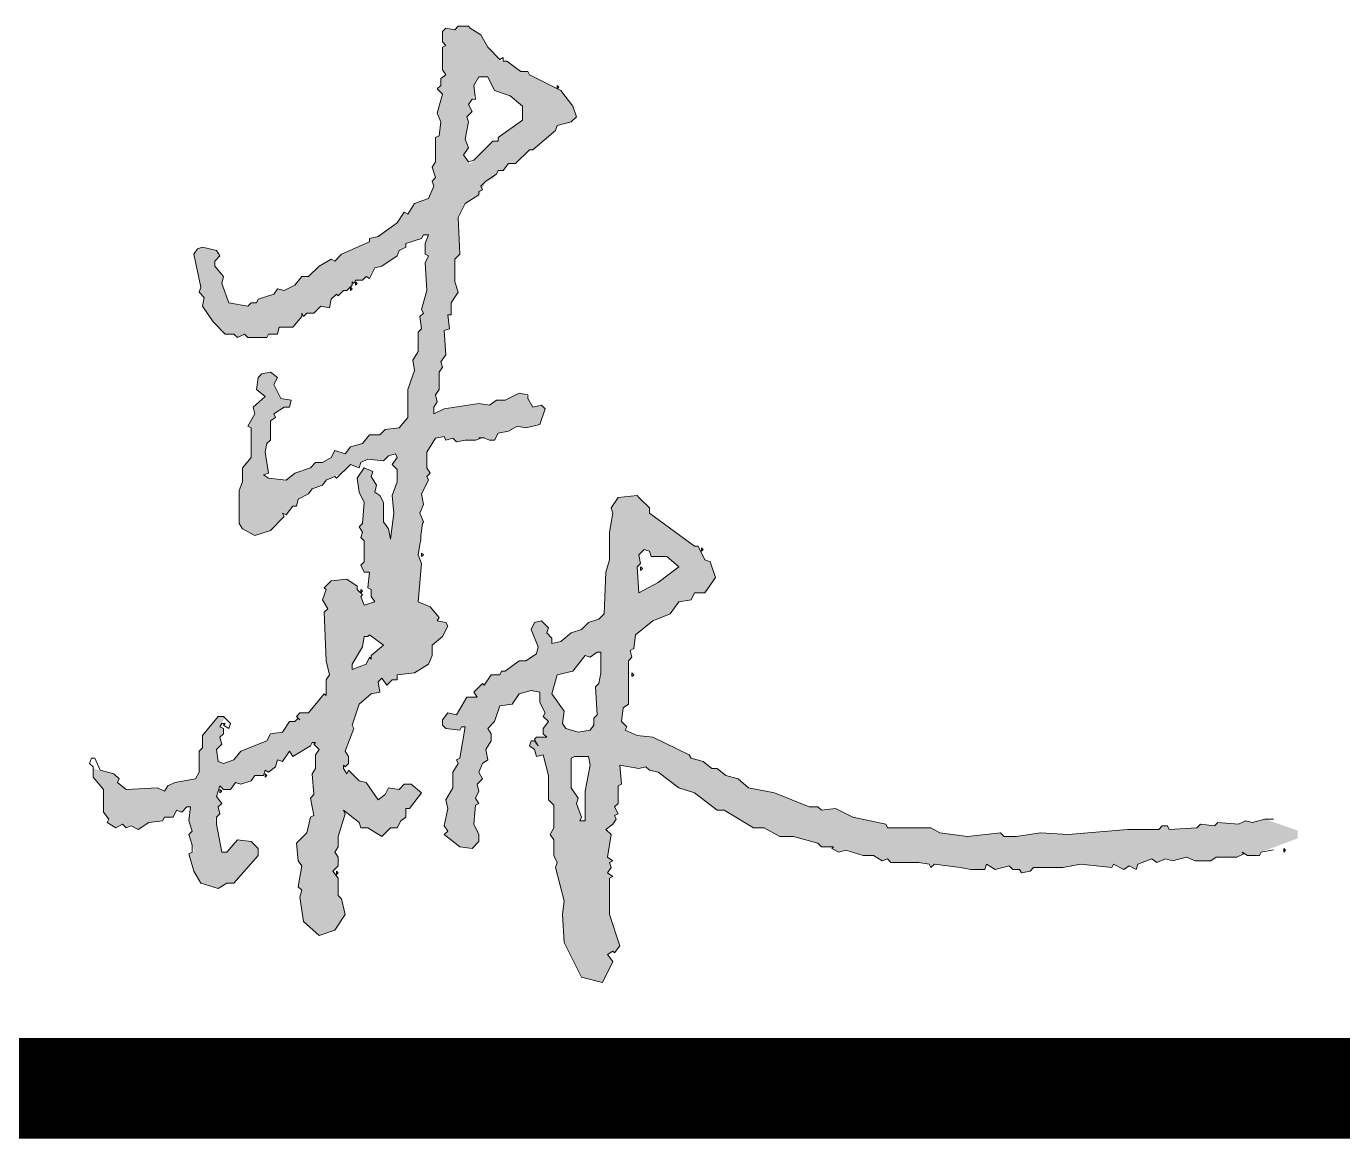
# Model space of a CAD drawing. Extents: x -518115 to 1124316, y -209821 to 1628073.
# Drawn here: x 834122.9 to 834351.9, y 923723.4 to 923916.9 of the extents above; entities that cross this region are included whole.
import ezdxf

# ---------------------------------------------------------------- set-up
doc = ezdxf.new("R2010")
doc.units = 0
doc.header["$LTSCALE"] = 1000
doc.header["$MEASUREMENT"] = 0
doc.layers.add('图框', color=140, linetype='Continuous')
doc.layers.add('签名', color=7, linetype='Continuous', lineweight=18)

# ---------------------------------------------------------------- blocks, each defined once
blk = doc.blocks.new('A$C72245D93')
at = {"layer": '签名'}
h = blk.add_hatch(color=2, dxfattribs=at)
h.dxf.hatch_style = 1
h.paths.add_polyline_path([(20557.89, -12834.61), (20556.37, -12834.61), (20555.77, -12835.22), (20556.07, -12835.52), (20555.47, -12836.12), (20554.56, -12836.12), (20553.35, -12837.94), (20551.23, -12838.24), (20550.63, -12839.45), (20546.09, -12841.26), (20544.88, -12842.78), (20543.07, -12843.38), (20542.16, -12843.08), (20541.86, -12840.96), (20542.77, -12840.05), (20542.46, -12838.84), (20543.07, -12838.24), (20543.07, -12837.33), (20542.46, -12837.03), (20543.27, -12835.42), (20543.07, -12835.22), (20542.16, -12835.22), (20539.44, -12838.54), (20539.44, -12840.66), (20538.83, -12841.26), (20538.83, -12844.89), (20538.23, -12846.1), (20534.6, -12846.71), (20533.39, -12847.31), (20532.79, -12848.22), (20531.58, -12847.61), (20526.13, -12847.92), (20524.62, -12846.71), (20524.92, -12846.1), (20524.02, -12845.19), (20520.79, -12844.39), (20520.39, -12843.98), (20520.39, -12845.8), (20522.2, -12847.92), (20522.2, -12851.85), (20523.11, -12853.06), (20522.81, -12853.66), (20524.32, -12854.57), (20525.53, -12853.96), (20526.13, -12854.57), (20527.04, -12854.27), (20528.25, -12854.87), (20530.07, -12853.66), (20532.48, -12853.36), (20532.79, -12852.75), (20534.3, -12852.75), (20534.9, -12851.54), (20535.81, -12851.85), (20536.72, -12850.94), (20537.32, -12850.94), (20537.02, -12853.36), (20537.63, -12855.17), (20537.02, -12855.78), (20537.97, -12858.63), (20537.02, -12859.1), (20537.93, -12862.13), (20539.14, -12864.25), (20542.16, -12865.15), (20543.67, -12864.25), (20544.88, -12864.25), (20549.12, -12859.41), (20549.12, -12858.2), (20547.91, -12856.99), (20545.49, -12856.69), (20543.67, -12858.8), (20542.77, -12858.8), (20541.67, -12852.95), (20542.46, -12852.15), (20542.16, -12850.94), (20542.77, -12850.34), (20541.86, -12849.13), (20542.46, -12847.31), (20543.07, -12847.92), (20544.28, -12847.92), (20545.19, -12846.71), (20546.09, -12847.01), (20547.91, -12846.4), (20548.51, -12845.5), (20550.02, -12845.5), (20550.33, -12844.59), (20550.93, -12844.89), (20552.14, -12843.98), (20552.44, -12842.78), (20553.35, -12843.08), (20554.56, -12841.26), (20555.16, -12842.17), (20558.19, -12840.36), (20558.49, -12839.75), (20559.1, -12839.75), (20558.79, -12840.05), (20559.7, -12840.96), (20559.1, -12841.87), (20559.1, -12844.29), (20558.49, -12845.19), (20558.79, -12848.82), (20558.19, -12849.43), (20558.79, -12852.45), (20558.19, -12852.75), (20557.58, -12855.48), (20555.77, -12857.29), (20556.07, -12860.31), (20556.68, -12861.22), (20556.07, -12864.85), (20556.68, -12865.46), (20556.37, -12866.66), (20556.98, -12870.9), (20559.7, -12873.32), (20562.42, -12872.41), (20564.24, -12869.69), (20563.63, -12866.97), (20563.03, -12866.36), (20563.03, -12863.34), (20562.12, -12862.13), (20563.03, -12861.22), (20563.03, -12859.71), (20562.42, -12858.8), (20563.03, -12857.9), (20563.03, -12856.08), (20564.24, -12852.15), (20563.93, -12851.54), (20566.66, -12853.66), (20566.96, -12854.57), (20568.17, -12854.57), (20570.59, -12856.08), (20572.1, -12854.57), (20573.31, -12854.57), (20573.91, -12853.36), (20574.82, -12852.75), (20574.82, -12851.24), (20575.43, -12851.24), (20577.54, -12848.52), (20575.73, -12847.01), (20574.52, -12847.01), (20573.61, -12847.92), (20571.8, -12847.61), (20571.19, -12848.82), (20569.98, -12849.73), (20567.87, -12846.71), (20566.66, -12846.4), (20564.84, -12844.59), (20564.54, -12845.19), (20563.93, -12844.29), (20563.93, -12843.68), (20564.24, -12843.98), (20564.84, -12843.38), (20564.84, -12842.17), (20564.24, -12841.26), (20565.75, -12837.33), (20565.45, -12836.73), (20566.66, -12833.1), (20568.77, -12831.28), (20570.28, -12830.98), (20569.98, -12829.17), (20570.59, -12828.56), (20571.49, -12829.77), (20572.4, -12828.86), (20573.31, -12828.86), (20573.31, -12827.96), (20574.99, -12827.79), (20575.12, -12827.66), (20575.23, -12827.77), (20576.33, -12827.66), (20578.75, -12826.14), (20579.36, -12824.63), (20579.36, -12822.82), (20581.17, -12821.3), (20582.08, -12819.49), (20581.78, -12818.89), (20580.26, -12818.58), (20580.57, -12817.98), (20579.05, -12816.16), (20576.94, -12815.26), (20577.54, -12808.6), (20576.94, -12807.09), (20577.37, -12804.49), (20577.38, -12803.83), (20577.68, -12801.71), (20577.84, -12801.35), (20577.24, -12799.83), (20577.84, -12798.32), (20577.54, -12796.51), (20578.75, -12794.09), (20578.45, -12793.48), (20579.05, -12792.88), (20578.45, -12791.97), (20578.45, -12789.25), (20579.96, -12786.83), (20581.47, -12786.53), (20581.78, -12787.13), (20582.99, -12786.83), (20583.59, -12787.44), (20585.1, -12787.13), (20585.54, -12787.18), (20586.75, -12787.18), (20587.82, -12786.83), (20587.97, -12786.77), (20588.88, -12786.77), (20589.34, -12787.13), (20590.24, -12787.13), (20590.85, -12785.92), (20592.66, -12785.62), (20594.17, -12784.71), (20595.69, -12785.02), (20598.11, -12784.41), (20599.01, -12781.69), (20598.41, -12781.09), (20596.9, -12781.39), (20595.58, -12779.19), (20594.48, -12778.97), (20592.06, -12780.18), (20590.55, -12780.18), (20589.34, -12781.09), (20587.52, -12780.78), (20581.47, -12781.69), (20579.66, -12782.6), (20579.66, -12781.39), (20580.26, -12780.48), (20579.96, -12779.27), (20580.57, -12778.36), (20580.57, -12775.34), (20581.17, -12774.43), (20580.87, -12773.53), (20581.78, -12772.32), (20581.47, -12768.08), (20582.38, -12767.78), (20582.08, -12765.36), (20582.68, -12765.36), (20582.68, -12763.24), (20583.89, -12761.43), (20583.29, -12759.62), (20583.29, -12755.68), (20584.19, -12754.78), (20583.89, -12748.43), (20585.1, -12746.01), (20587.52, -12744.5), (20588.08, -12743.49), (20588.73, -12742.08), (20589.97, -12741.66), (20590.85, -12740.26), (20591.75, -12740.26), (20592.66, -12739.05), (20593.87, -12739.05), (20596.29, -12736.63), (20596.9, -12736.63), (20600.83, -12733.31), (20601.13, -12732.4), (20603.55, -12731.79), (20604.46, -12730.89), (20603.85, -12729.07), (20601.73, -12726.35), (20596.29, -12723.63), (20595.99, -12723.02), (20594.78, -12723.02), (20592.36, -12721.21), (20591.45, -12721.21), (20589.03, -12718.79), (20587.82, -12716.67), (20585.56, -12715.16), (20583.89, -12715.16), (20583.29, -12715.77), (20581.78, -12715.46), (20581.17, -12716.07), (20581.17, -12717.88), (20581.78, -12718.49), (20581.17, -12718.79), (20581.17, -12722.72), (20581.78, -12723.63), (20580.87, -12724.23), (20580.87, -12725.44), (20580.26, -12726.05), (20581.17, -12726.96), (20580.26, -12730.28), (20580.87, -12731.79), (20580.57, -12734.21), (20579.96, -12734.52), (20579.96, -12738.75), (20579.36, -12739.66), (20579.96, -12741.47), (20579.36, -12742.08), (20579.66, -12742.98), (20578.75, -12745.1), (20576.33, -12746.01), (20575.12, -12747.82), (20574.52, -12747.52), (20573.31, -12749.33), (20569.98, -12751.75), (20568.47, -12752.06), (20568.47, -12752.66), (20563.63, -12754.78), (20562.42, -12755.99), (20561.82, -12755.68), (20559.7, -12756.89), (20557.89, -12758.71), (20556.68, -12758.71), (20555.47, -12760.22), (20553.65, -12761.13), (20552.44, -12760.82), (20551.84, -12761.73), (20549.12, -12762.64), (20548.81, -12763.24), (20547.91, -12763.24), (20547.3, -12763.85), (20543.98, -12763.24), (20542.77, -12759.92), (20543.07, -12758.71), (20541.56, -12756.89), (20541.56, -12755.99), (20542.46, -12755.08), (20541.86, -12754.17), (20539.44, -12753.57), (20538.53, -12753.87), (20537.93, -12754.78), (20539.14, -12760.52), (20538.83, -12761.43), (20539.74, -12762.34), (20539.44, -12763.85), (20541.25, -12766.57), (20543.37, -12768.69), (20544.88, -12768.69), (20545.49, -12769.29), (20546.7, -12768.69), (20547.3, -12769.29), (20550.63, -12769.29), (20550.93, -12768.69), (20552.44, -12768.69), (20552.75, -12767.48), (20555.16, -12767.48), (20556.68, -12765.66), (20556.68, -12765.06), (20556.98, -12765.66), (20557.58, -12765.06), (20558.79, -12765.06), (20560, -12763.85), (20561.51, -12764.15), (20561.82, -12762.64), (20562.72, -12761.73), (20563.03, -12762.03), (20563.93, -12761.13), (20564.54, -12761.13), (20565.45, -12760.22), (20565.45, -12759.62), (20565.75, -12759.92), (20566.05, -12759.31), (20567.26, -12759.31), (20567.87, -12758.71), (20568.47, -12759.01), (20569.38, -12757.2), (20570.59, -12756.89), (20573.31, -12755.08), (20573.61, -12754.17), (20574.82, -12753.57), (20574.82, -12752.96), (20577.54, -12752.06), (20577.84, -12751.45), (20578.75, -12751.45), (20578.15, -12752.96), (20578.15, -12754.78), (20578.75, -12755.08), (20578.15, -12756.29), (20578.45, -12761.13), (20577.54, -12764.45), (20577.84, -12765.06), (20577.24, -12765.66), (20577.54, -12767.78), (20576.94, -12768.38), (20576.94, -12771.71), (20576.03, -12773.22), (20576.33, -12775.04), (20575.12, -12778.36), (20575.12, -12783.2), (20573.61, -12785.02), (20571.19, -12785.32), (20570.28, -12786.23), (20568.47, -12786.23), (20567.26, -12787.74), (20565.14, -12788.34), (20564.24, -12789.55), (20562.42, -12788.95), (20561.82, -12790.16), (20560.31, -12791.06), (20559.1, -12791.06), (20558.19, -12791.97), (20555.47, -12792.88), (20553.95, -12794.09), (20550.93, -12793.79), (20550.02, -12793.18), (20550.93, -12792.88), (20550.33, -12789.25), (20550.63, -12787.74), (20551.23, -12787.13), (20551.23, -12783.81), (20552.14, -12783.2), (20551.84, -12782.6), (20553.65, -12781.39), (20554.56, -12781.39), (20554.86, -12780.18), (20553.05, -12779.88), (20551.84, -12777.46), (20552.44, -12776.25), (20551.23, -12775.34), (20549.72, -12775.64), (20549.12, -12776.25), (20548.81, -12778.36), (20550.33, -12779.57), (20548.21, -12781.39), (20548.51, -12782.6), (20547.3, -12784.71), (20547.91, -12785.02), (20547.91, -12790.16), (20546.39, -12791.97), (20546.39, -12794.39), (20545.79, -12795.9), (20545.79, -12801.65), (20546.39, -12802.56), (20548.51, -12803.77), (20551.23, -12802.86), (20553.65, -12800.44), (20553.35, -12799.83), (20553.95, -12800.14), (20555.16, -12798.62), (20555.77, -12798.62), (20556.07, -12797.42), (20557.89, -12796.51), (20558.49, -12795.6), (20560.31, -12795), (20560.91, -12794.09), (20563.43, -12793.08), (20565.14, -12791.37), (20566.66, -12791.97), (20566.96, -12791.06), (20568.17, -12790.46), (20570.89, -12790.76), (20571.8, -12789.86), (20573.01, -12789.55), (20573.31, -12790.16), (20572.4, -12791.37), (20573.31, -12792.27), (20573.31, -12794.39), (20572.4, -12796.81), (20572.7, -12799.83), (20572.1, -12804.37), (20571.8, -12802.56), (20570.89, -12801.35), (20570.89, -12798.02), (20570.28, -12796.81), (20569.38, -12796.21), (20569.68, -12795), (20568.77, -12793.48), (20569.07, -12792.58), (20567.56, -12791.97), (20566.35, -12793.79), (20566.66, -12796.21), (20567.56, -12798.02), (20567.26, -12801.65), (20566.66, -12802.25), (20567.26, -12803.16), (20566.96, -12804.07), (20567.56, -12804.67), (20567.56, -12808.3), (20566.96, -12808.91), (20567.56, -12810.12), (20568.47, -12810.12), (20568.17, -12812.84), (20568.77, -12813.14), (20568.77, -12814.35), (20569.38, -12815.26), (20567.56, -12815.86), (20566.55, -12813.34), (20566.35, -12813.14), (20566.35, -12812.54), (20564.54, -12811.33), (20561.82, -12811.63), (20560.61, -12812.84), (20560.91, -12813.14), (20560.31, -12814.95), (20561.21, -12816.47), (20560.61, -12817.07), (20560.91, -12825.54), (20561.51, -12827.96), (20560.91, -12828.86), (20560.91, -12831.59), (20560.61, -12831.28)])
h.paths.add_polyline_path([(20565.45, -12827.05), (20565.45, -12826.14), (20567.26, -12823.12), (20567.56, -12821.3), (20568.17, -12821.3), (20568.47, -12821), (20570.89, -12822.82), (20568.77, -12824.63), (20568.77, -12825.24), (20568.47, -12824.93), (20567.87, -12826.14)], flags=16)
h.paths.add_polyline_path([(20584.8, -12737.54), (20585.71, -12736.33), (20585.1, -12734.82), (20585.71, -12731.79), (20585.4, -12730.89), (20586.31, -12729.98), (20585.71, -12728.77), (20586.82, -12727.1), (20586.61, -12725.44), (20587.52, -12723.93), (20589.03, -12723.93), (20590.24, -12726.35), (20592.96, -12727.26), (20595.08, -12729.07), (20595.08, -12731.49), (20590.85, -12734.52), (20590.85, -12735.12), (20589.94, -12735.12), (20585.97, -12739.1)], flags=16)
h = blk.add_hatch(color=2, dxfattribs=at)
h.dxf.hatch_style = 1
h.paths.add_polyline_path([(20607.48, -12836.73), (20606.87, -12837.63), (20604.76, -12837.94), (20602.64, -12837.33), (20602.04, -12836.42), (20602.34, -12834.31), (20600.22, -12831.28), (20601.13, -12827.96), (20603.85, -12827.35), (20605.97, -12824.63), (20606.87, -12824.93), (20608.08, -12824.03), (20608.69, -12824.03), (20608.69, -12827.66), (20608.39, -12829.47), (20607.78, -12830.07), (20608.08, -12834.91), (20607.48, -12835.52)], flags=16)
h.paths.add_polyline_path([(20606.57, -12842.17), (20606.87, -12843.68), (20605.97, -12848.22), (20605.97, -12853.36), (20605.06, -12853.36), (20605.36, -12852.75), (20604.46, -12850.34), (20604.76, -12849.43), (20603.55, -12847.61), (20603.55, -12842.47), (20604.15, -12842.17)], flags=16)
h.paths.add_polyline_path([(20615.34, -12813.74), (20615.04, -12809.21), (20615.64, -12808.6), (20615.34, -12807.09), (20615.95, -12806.49), (20616.25, -12806.18), (20617.16, -12806.49), (20617.46, -12807.39), (20620.18, -12807.39), (20622.3, -12809.21), (20618.67, -12811.93)], flags=16)
h.paths.add_polyline_path([(20615.64, -12809.81), (20615.64, -12809.21), (20615.95, -12809.51)], flags=0)
h.paths.add_polyline_path([(20729.94, -12856.43), (20729.95, -12855.08), (20724.21, -12853.06), (20722.09, -12853.66), (20720.88, -12853.36), (20719.67, -12853.96), (20716.04, -12853.66), (20715.44, -12854.27), (20713.02, -12853.96), (20712.41, -12854.57), (20707.57, -12854.87), (20707.27, -12854.27), (20706.36, -12854.27), (20705.76, -12854.87), (20700.32, -12854.87), (20690.03, -12855.78), (20685.2, -12855.48), (20680.96, -12856.08), (20678.85, -12856.08), (20678.24, -12855.48), (20672.5, -12856.08), (20667.66, -12855.48), (20666.15, -12854.57), (20658.59, -12854.57), (20658.28, -12853.96), (20652.54, -12852.75), (20649.51, -12851.24), (20647.09, -12851.54), (20646.49, -12850.94), (20644.98, -12850.94), (20638.93, -12848.52), (20634.39, -12847.61), (20632.58, -12846.1), (20630.46, -12845.5), (20628.95, -12844.29), (20628.04, -12844.29), (20626.53, -12843.08), (20624.41, -12842.47), (20624.11, -12841.87), (20617.76, -12838.84), (20615.04, -12838.54), (20612.92, -12837.63), (20613.23, -12837.03), (20612.32, -12836.12), (20612.62, -12833.7), (20613.53, -12833.1), (20613.53, -12825.54), (20614.13, -12824.93), (20613.83, -12823.72), (20614.43, -12823.42), (20614.74, -12821), (20617.76, -12818.58), (20620.79, -12817.37), (20622.3, -12815.26), (20624.41, -12814.95), (20625.02, -12813.74), (20626.83, -12813.74), (20628.65, -12811.02), (20627.74, -12808.3), (20626.83, -12808), (20625.62, -12805.58), (20625.02, -12805.58), (20617.16, -12799.83), (20617.16, -12798.93), (20615.04, -12796.81), (20611.71, -12797.11), (20610.5, -12798.93), (20610.81, -12799.83), (20610.2, -12803.16), (20610.2, -12808), (20609.6, -12810.12), (20609.29, -12817.37), (20608.39, -12818.28), (20606.57, -12818.89), (20605.36, -12820.1), (20603.55, -12820.7), (20601.73, -12822.21), (20600.22, -12822.51), (20600.22, -12821.61), (20599.31, -12820.7), (20599.62, -12819.79), (20598.41, -12818.58), (20597.2, -12818.89), (20596.59, -12820.1), (20597.8, -12823.12), (20597.5, -12824.33), (20595.69, -12825.54), (20594.48, -12825.54), (20592.06, -12827.35), (20591.45, -12827.35), (20591.15, -12827.96), (20589.64, -12827.96), (20588.43, -12829.77), (20588.13, -12829.47), (20586.61, -12830.98), (20587.22, -12831.89), (20585.4, -12831.89), (20583.59, -12834.91), (20582.08, -12834.61), (20581.17, -12835.82), (20581.17, -12836.73), (20581.78, -12837.33), (20584.19, -12837.63), (20584.5, -12837.03), (20585.1, -12837.03), (20584.19, -12842.47), (20583.59, -12842.78), (20583.89, -12843.38), (20582.99, -12844.89), (20582.99, -12847.61), (20581.78, -12849.73), (20582.08, -12851.24), (20581.47, -12854.27), (20582.08, -12855.17), (20581.47, -12855.78), (20584.19, -12857.9), (20586.31, -12858.2), (20587.52, -12856.99), (20587.52, -12855.78), (20586.61, -12853.96), (20586.92, -12850.64), (20587.52, -12850.34), (20586.92, -12849.43), (20587.52, -12848.22), (20587.22, -12847.01), (20588.13, -12846.1), (20587.52, -12844.89), (20588.13, -12843.38), (20589.03, -12842.78), (20588.73, -12840.96), (20589.64, -12839.45), (20589.64, -12838.24), (20589.03, -12837.33), (20590.24, -12836.12), (20591.15, -12833.4), (20593.27, -12833.1), (20594.48, -12831.28), (20596.59, -12830.68), (20598.11, -12830.98), (20598.11, -12832.8), (20599.01, -12834.61), (20598.71, -12835.22), (20599.62, -12836.12), (20598.71, -12837.33), (20598.71, -12838.24), (20599.31, -12838.84), (20597.5, -12838.84), (20597.2, -12839.15), (20597.8, -12840.36), (20597.2, -12839.45), (20596.59, -12839.45), (20596.29, -12840.36), (20597.2, -12840.96), (20597.5, -12842.17), (20598.71, -12841.87), (20599.62, -12845.5), (20599.62, -12849.73), (20600.52, -12850.64), (20600.52, -12854.57), (20599.92, -12855.78), (20600.52, -12856.69), (20600.52, -12859.41), (20601.13, -12860.62), (20600.83, -12861.52), (20602.34, -12867.27), (20602.04, -12869.69), (20602.34, -12874.53), (20605.36, -12880.58), (20608.99, -12881.48), (20610.81, -12877.85), (20609.9, -12876.64), (20610.81, -12876.04), (20611.11, -12876.34), (20612.02, -12875.13), (20610.2, -12869.69), (20610.2, -12863.34), (20610.81, -12863.04), (20609.9, -12862.43), (20610.5, -12861.52), (20610.2, -12860.62), (20610.81, -12860.31), (20609.9, -12859.71), (20610.5, -12855.78), (20609.6, -12854.87), (20610.81, -12853.96), (20611.41, -12853.06), (20611.11, -12852.45), (20611.71, -12852.15), (20611.11, -12850.94), (20611.71, -12850.34), (20611.71, -12847.31), (20612.32, -12847.01), (20612.02, -12843.68), (20615.34, -12844.29), (20616.55, -12843.98), (20617.16, -12844.59), (20618.67, -12844.89), (20622.3, -12847.61), (20625.02, -12848.52), (20628.95, -12851.54), (20630.16, -12851.54), (20635.3, -12854.57), (20637.11, -12854.57), (20639.84, -12856.08), (20642.26, -12856.08), (20646.49, -12857.29), (20647.09, -12857.9), (20649.21, -12857.9), (20648.91, -12858.2), (20650.12, -12858.8), (20651.33, -12858.5), (20654.35, -12859.41), (20656.17, -12859.41), (20657.68, -12860.31), (20658.59, -12860.01), (20659.19, -12860.62), (20664.03, -12860.62), (20665.84, -12860.92), (20666.15, -12861.52), (20666.75, -12860.92), (20671.29, -12861.52), (20672.14, -12861.67), (20673.1, -12861.83), (20675.52, -12861.83), (20675.82, -12860.92), (20677.33, -12861.83), (20679.75, -12861.22), (20680.36, -12861.83), (20681.57, -12861.83), (20681.87, -12862.43), (20683.38, -12862.13), (20683.99, -12861.52), (20689.13, -12861.52), (20692.15, -12860.92), (20697.59, -12861.52), (20697.9, -12860.92), (20699.71, -12861.83), (20700.62, -12861.22), (20701.83, -12861.83), (20702.13, -12860.92), (20704.55, -12860.01), (20705.46, -12860.62), (20706.97, -12860.01), (20708.18, -12860.31), (20710.6, -12859.71), (20712.11, -12860.31), (20714.83, -12860.31), (20715.74, -12859.71), (20719.37, -12859.71), (20720.58, -12859.1), (20720.27, -12858.8), (20721.18, -12859.41), (20723.3, -12859.41), (20723.6, -12858.8)])
at = {"layer": '图框', "const_width": 17.5}
blk.add_lwpolyline([(19026.23, -12899.92), (20776.23, -12899.92)], dxfattribs=at)
at = {"layer": '签名', "color": 2, "elevation": 2426248.62}
for points in [[(20586.01, -12715.46), (20585.71, -12715.16), (20583.89, -12715.16), (20583.29, -12715.77), (20581.78, -12715.46), (20581.17, -12716.07), (20581.17, -12717.88), (20581.78, -12718.49), (20581.17, -12718.79), (20581.17, -12722.72), (20581.78, -12723.63), (20580.87, -12724.23), (20580.87, -12725.44), (20580.26, -12726.05), (20581.17, -12726.96), (20580.26, -12730.28), (20580.87, -12731.79), (20580.57, -12734.21), (20579.96, -12734.52), (20579.96, -12738.75), (20579.36, -12739.66), (20579.96, -12741.47), (20579.36, -12742.08), (20579.66, -12742.98), (20578.75, -12745.1), (20576.33, -12746.01), (20575.12, -12747.82), (20574.52, -12747.52), (20573.31, -12749.33), (20569.98, -12751.75), (20568.47, -12752.06), (20568.47, -12752.66), (20563.63, -12754.78), (20562.42, -12755.99), (20561.82, -12755.68), (20559.7, -12756.89), (20557.89, -12758.71), (20556.68, -12758.71), (20555.47, -12760.22), (20553.65, -12761.13), (20552.44, -12760.82), (20551.84, -12761.73), (20549.12, -12762.64), (20548.81, -12763.24), (20547.91, -12763.24), (20547.3, -12763.85), (20543.98, -12763.24), (20542.77, -12759.92), (20543.07, -12758.71), (20541.56, -12756.89), (20541.56, -12755.99), (20542.46, -12755.08), (20541.86, -12754.17), (20539.44, -12753.57), (20538.53, -12753.87), (20537.93, -12754.78), (20539.14, -12760.52), (20538.83, -12761.43), (20539.74, -12762.34), (20539.44, -12763.85), (20541.25, -12766.57), (20543.37, -12768.69), (20544.88, -12768.69), (20545.49, -12769.29), (20546.7, -12768.69), (20547.3, -12769.29), (20550.63, -12769.29), (20550.93, -12768.69), (20552.44, -12768.69), (20552.75, -12767.48), (20555.16, -12767.48), (20556.68, -12765.66), (20556.68, -12765.06), (20556.98, -12765.66), (20557.58, -12765.06), (20558.79, -12765.06), (20560, -12763.85), (20561.51, -12764.15), (20561.82, -12762.64), (20562.72, -12761.73), (20563.03, -12762.03), (20563.93, -12761.13), (20564.54, -12761.13), (20565.45, -12760.22), (20565.45, -12759.62), (20565.75, -12759.92), (20566.05, -12759.31), (20567.26, -12759.31), (20567.87, -12758.71), (20568.47, -12759.01), (20569.38, -12757.2), (20570.59, -12756.89), (20573.31, -12755.08), (20573.61, -12754.17), (20574.82, -12753.57), (20574.82, -12752.96), (20577.54, -12752.06), (20577.84, -12751.45), (20578.75, -12751.45), (20578.15, -12752.96), (20578.15, -12754.78), (20578.75, -12755.08), (20578.15, -12756.29), (20578.45, -12761.13), (20577.54, -12764.45), (20577.84, -12765.06), (20577.24, -12765.66), (20577.54, -12767.78), (20576.94, -12768.38), (20576.94, -12771.71), (20576.03, -12773.22), (20576.33, -12775.04), (20575.12, -12778.36), (20575.12, -12783.2), (20573.61, -12785.02), (20571.19, -12785.32), (20570.28, -12786.23), (20568.47, -12786.23), (20567.26, -12787.74), (20565.14, -12788.34), (20564.24, -12789.55), (20562.42, -12788.95), (20561.82, -12790.16), (20560.31, -12791.06), (20559.1, -12791.06), (20558.19, -12791.97), (20555.47, -12792.88), (20553.95, -12794.09), (20550.93, -12793.79), (20550.02, -12793.18), (20550.93, -12792.88), (20550.33, -12789.25), (20550.63, -12787.74), (20551.23, -12787.13), (20551.23, -12783.81), (20552.14, -12783.2), (20551.84, -12782.6), (20553.65, -12781.39), (20554.56, -12781.39), (20554.86, -12780.18), (20553.05, -12779.88), (20551.84, -12777.46), (20552.44, -12776.25), (20551.23, -12775.34), (20549.72, -12775.64), (20549.12, -12776.25), (20548.81, -12778.36), (20550.33, -12779.57), (20548.21, -12781.39), (20548.51, -12782.6), (20547.3, -12784.71), (20547.91, -12785.02), (20547.91, -12790.16), (20546.39, -12791.97), (20546.39, -12794.39), (20545.79, -12795.9), (20545.79, -12801.65), (20546.39, -12802.56), (20548.51, -12803.77), (20551.23, -12802.86), (20553.65, -12800.44), (20553.35, -12799.83), (20553.95, -12800.14), (20555.16, -12798.62), (20555.77, -12798.62), (20556.07, -12797.42), (20557.89, -12796.51), (20558.49, -12795.6), (20560.31, -12795), (20560.91, -12794.09), (20562.42, -12793.48), (20562.72, -12793.79), (20565.14, -12791.37), (20566.66, -12791.97), (20566.96, -12791.06), (20568.17, -12790.46), (20570.89, -12790.76), (20571.8, -12789.86), (20573.01, -12789.55), (20573.31, -12790.16), (20572.4, -12791.37), (20573.31, -12792.27), (20573.31, -12794.39), (20572.4, -12796.81), (20572.7, -12799.83), (20572.1, -12804.37), (20571.8, -12802.56), (20570.89, -12801.35), (20570.89, -12798.02), (20570.28, -12796.81), (20569.38, -12796.21), (20569.68, -12795), (20568.77, -12793.48), (20569.07, -12792.58), (20567.56, -12791.97), (20566.35, -12793.79), (20566.66, -12796.21), (20567.56, -12798.02), (20567.26, -12801.65), (20566.66, -12802.25), (20567.26, -12803.16), (20566.96, -12804.07), (20567.56, -12804.67), (20567.56, -12808.3), (20566.96, -12808.91), (20567.56, -12810.12), (20568.47, -12810.12), (20568.17, -12812.84), (20568.77, -12813.14), (20568.77, -12814.35), (20569.38, -12815.26), (20567.56, -12815.86), (20566.96, -12814.35), (20567.26, -12814.05), (20566.35, -12813.14), (20566.35, -12812.54), (20564.54, -12811.33), (20561.82, -12811.63), (20560.61, -12812.84), (20560.91, -12813.14), (20560.31, -12814.95), (20561.21, -12816.47), (20560.61, -12817.07), (20560.91, -12825.54), (20561.51, -12827.96), (20560.91, -12828.86), (20560.91, -12831.59), (20560.61, -12831.28), (20557.89, -12834.61), (20556.37, -12834.61), (20555.77, -12835.22), (20556.37, -12835.82), (20556.07, -12835.52), (20555.47, -12836.12), (20554.56, -12836.12), (20553.35, -12837.94), (20551.23, -12838.24), (20550.63, -12839.45), (20546.09, -12841.26), (20544.88, -12842.78), (20543.07, -12843.38), (20542.16, -12843.08), (20541.86, -12840.96), (20542.77, -12840.05), (20542.46, -12838.84), (20543.07, -12838.24), (20543.07, -12837.33), (20542.46, -12837.03), (20542.77, -12836.42), (20543.37, -12836.42), (20543.07, -12836.73), (20543.98, -12837.33), (20544.28, -12836.42), (20543.07, -12835.22), (20542.16, -12835.22), (20539.44, -12838.54), (20539.44, -12840.66), (20538.83, -12841.26), (20538.83, -12844.89), (20538.23, -12846.1), (20534.6, -12846.71), (20533.39, -12847.31), (20532.79, -12848.22), (20531.58, -12847.61), (20526.13, -12847.92), (20524.62, -12846.71), (20524.92, -12846.1), (20524.02, -12845.19), (20521.6, -12844.59), (20520.69, -12842.47), (20520.09, -12842.47), (20519.78, -12843.38), (20520.39, -12843.98), (20520.39, -12845.8), (20522.2, -12847.92), (20522.2, -12851.85), (20523.11, -12853.06), (20522.81, -12853.66), (20524.32, -12854.57), (20525.53, -12853.96), (20526.13, -12854.57), (20527.04, -12854.27), (20528.25, -12854.87), (20530.07, -12853.66), (20532.48, -12853.36), (20532.79, -12852.75), (20534.3, -12852.75), (20534.9, -12851.54), (20535.81, -12851.85), (20536.72, -12850.94), (20537.32, -12850.94), (20537.02, -12853.36), (20537.63, -12855.17), (20537.02, -12855.78), (20537.63, -12857.59), (20537.63, -12858.8), (20537.02, -12859.1), (20537.93, -12862.13), (20539.14, -12864.25), (20542.16, -12865.15), (20543.67, -12864.25), (20544.88, -12864.25), (20549.12, -12859.41), (20549.12, -12858.2), (20547.91, -12856.99), (20545.49, -12856.69), (20543.67, -12858.8), (20542.77, -12858.8), (20541.86, -12853.96), (20541.86, -12852.75), (20542.46, -12852.15), (20542.16, -12850.94), (20542.77, -12850.34), (20541.86, -12849.13), (20542.46, -12847.31), (20543.07, -12847.92), (20544.28, -12847.92), (20545.19, -12846.71), (20546.09, -12847.01), (20547.91, -12846.4), (20548.51, -12845.5), (20550.02, -12845.5), (20550.33, -12844.59), (20550.93, -12844.89), (20552.14, -12843.98), (20552.44, -12842.78), (20553.35, -12843.08), (20554.56, -12841.26), (20555.16, -12842.17), (20558.19, -12840.36), (20558.49, -12839.75), (20559.1, -12839.75), (20558.79, -12840.05), (20559.7, -12840.96), (20559.1, -12841.87), (20559.1, -12844.29), (20558.49, -12845.19), (20558.79, -12848.82), (20558.19, -12849.43), (20558.79, -12852.45), (20558.19, -12852.75), (20557.58, -12855.48), (20555.77, -12857.29), (20556.07, -12860.31), (20556.68, -12861.22), (20556.07, -12864.85), (20556.68, -12865.46), (20556.37, -12866.66), (20556.98, -12870.9), (20559.7, -12873.32), (20562.42, -12872.41), (20564.24, -12869.69), (20563.63, -12866.97), (20563.03, -12866.36), (20563.03, -12863.34), (20562.12, -12862.13), (20563.03, -12861.22), (20563.03, -12859.71), (20562.42, -12858.8), (20563.03, -12857.9), (20563.03, -12856.08), (20564.24, -12852.15), (20563.93, -12851.54), (20566.66, -12853.66), (20566.96, -12854.57), (20568.17, -12854.57), (20570.59, -12856.08), (20572.1, -12854.57), (20573.31, -12854.57), (20573.91, -12853.36), (20574.82, -12852.75), (20574.82, -12851.24), (20575.43, -12851.24), (20577.54, -12848.52), (20575.73, -12847.01), (20574.52, -12847.01), (20573.61, -12847.92), (20571.8, -12847.61), (20571.19, -12848.82), (20569.98, -12849.73), (20567.87, -12846.71), (20566.66, -12846.4), (20564.84, -12844.59), (20564.54, -12845.19), (20563.93, -12844.29), (20563.93, -12843.68), (20564.24, -12843.98), (20564.84, -12843.38), (20564.84, -12842.17), (20564.24, -12841.26), (20565.75, -12837.33), (20565.45, -12836.73), (20566.66, -12833.1), (20568.77, -12831.28), (20570.28, -12830.98), (20569.98, -12829.17), (20570.59, -12828.56), (20571.49, -12829.77), (20572.4, -12828.86), (20573.31, -12828.86), (20573.31, -12827.96), (20576.33, -12827.66), (20578.75, -12826.14), (20579.36, -12824.63), (20579.36, -12822.82), (20581.17, -12821.3), (20582.08, -12819.49), (20581.78, -12818.89), (20580.26, -12818.58), (20580.57, -12817.98), (20579.05, -12816.16), (20576.94, -12815.26), (20577.54, -12808.6), (20576.94, -12807.09), (20577.24, -12805.28), (20577.39, -12804.52), (20577.39, -12803.77), (20577.69, -12801.65), (20577.84, -12801.35), (20577.24, -12799.83), (20577.84, -12798.32), (20577.54, -12796.51), (20578.75, -12794.09), (20578.45, -12793.48), (20579.05, -12792.88), (20578.45, -12791.97), (20578.45, -12789.25), (20579.96, -12786.83), (20581.47, -12786.53), (20581.78, -12787.13), (20582.99, -12786.83), (20583.59, -12787.44), (20585.1, -12787.13), (20585.71, -12787.18), (20586.92, -12787.18), (20587.82, -12786.83), (20587.52, -12786.77), (20588.43, -12786.77), (20589.34, -12787.13), (20590.24, -12787.13), (20590.85, -12785.92), (20592.66, -12785.62), (20594.17, -12784.71), (20595.69, -12785.02), (20598.11, -12784.41), (20599.01, -12781.69), (20598.41, -12781.09), (20596.9, -12781.39), (20595.99, -12779.88), (20595.99, -12779.27), (20594.48, -12778.97), (20592.06, -12780.18), (20590.55, -12780.18), (20589.34, -12781.09), (20587.52, -12780.78), (20581.47, -12781.69), (20579.66, -12782.6), (20579.66, -12781.39), (20580.26, -12780.48), (20579.96, -12779.27), (20580.57, -12778.36), (20580.57, -12775.34), (20581.17, -12774.43), (20580.87, -12773.53), (20581.78, -12772.32), (20581.47, -12768.08), (20582.38, -12767.78), (20582.08, -12765.36), (20582.68, -12765.36), (20582.68, -12763.24), (20583.89, -12761.43), (20583.29, -12759.62), (20583.29, -12755.68), (20584.19, -12754.78), (20583.89, -12748.43), (20585.1, -12746.01), (20587.52, -12744.5), (20587.52, -12743.89), (20588.13, -12743.59), (20587.82, -12742.98), (20588.73, -12742.08), (20590.55, -12740.91), (20590.85, -12740.26), (20591.75, -12740.26), (20592.66, -12739.05), (20593.87, -12739.05), (20596.29, -12736.63), (20596.9, -12736.63), (20600.83, -12733.31), (20601.13, -12732.4), (20603.55, -12731.79), (20604.46, -12730.89), (20603.85, -12729.07), (20601.73, -12726.35), (20596.29, -12723.63), (20595.99, -12723.02), (20594.78, -12723.02), (20592.36, -12721.21), (20591.75, -12721.21), (20591.75, -12720.61), (20591.15, -12720.91), (20589.03, -12718.79), (20587.82, -12716.67), (20586.01, -12715.46)], [(20587.52, -12723.93), (20589.03, -12723.93), (20590.24, -12726.35), (20592.96, -12727.26), (20595.08, -12729.07), (20595.08, -12731.49), (20590.85, -12734.52), (20590.85, -12735.12), (20589.94, -12735.12), (20586.61, -12738.45), (20585.71, -12738.75), (20584.8, -12737.54), (20585.71, -12736.33), (20585.1, -12734.82), (20585.71, -12731.79), (20585.4, -12730.89), (20586.31, -12729.98), (20585.71, -12728.77), (20586.31, -12727.86), (20586.92, -12727.86), (20586.61, -12725.44), (20587.52, -12723.93)], [(20601.43, -12725.75), (20601.13, -12725.44), (20601.13, -12726.05), (20601.43, -12725.75)], [(20565.45, -12760.82), (20565.14, -12760.52), (20565.14, -12761.13), (20565.45, -12760.82)], [(20566.35, -12759.92), (20566.05, -12759.62), (20566.05, -12760.22), (20566.35, -12759.92)], [(20615.34, -12797.11), (20615.04, -12796.81), (20611.71, -12797.11), (20610.5, -12798.93), (20610.81, -12799.83), (20610.2, -12803.16), (20610.2, -12808), (20609.6, -12810.12), (20609.29, -12817.37), (20608.39, -12818.28), (20606.57, -12818.89), (20605.36, -12820.1), (20603.55, -12820.7), (20601.73, -12822.21), (20600.22, -12822.51), (20600.22, -12821.61), (20599.31, -12820.7), (20599.62, -12819.79), (20598.41, -12818.58), (20597.2, -12818.89), (20596.59, -12820.1), (20597.8, -12823.12), (20597.5, -12824.33), (20595.69, -12825.54), (20594.48, -12825.54), (20592.06, -12827.35), (20591.45, -12827.35), (20591.15, -12827.96), (20589.64, -12827.96), (20588.43, -12829.77), (20588.13, -12829.47), (20586.61, -12830.98), (20587.22, -12831.89), (20585.4, -12831.89), (20583.59, -12834.91), (20582.08, -12834.61), (20581.17, -12835.82), (20581.17, -12836.73), (20581.78, -12837.33), (20584.19, -12837.63), (20584.5, -12837.03), (20585.1, -12837.03), (20584.19, -12842.47), (20583.59, -12842.78), (20583.89, -12843.38), (20582.99, -12844.89), (20582.99, -12847.61), (20581.78, -12849.73), (20582.08, -12851.24), (20581.47, -12854.27), (20582.08, -12855.17), (20581.47, -12855.78), (20584.19, -12857.9), (20586.31, -12858.2), (20587.52, -12856.99), (20587.52, -12855.78), (20586.61, -12853.96), (20586.92, -12850.64), (20587.52, -12850.34), (20586.92, -12849.43), (20587.52, -12848.22), (20587.22, -12847.01), (20588.13, -12846.1), (20587.52, -12844.89), (20588.13, -12843.38), (20589.03, -12842.78), (20588.73, -12840.96), (20589.64, -12839.45), (20589.64, -12838.24), (20589.03, -12837.33), (20590.24, -12836.12), (20591.15, -12833.4), (20593.27, -12833.1), (20594.48, -12831.28), (20596.59, -12830.68), (20598.11, -12830.98), (20598.11, -12832.8), (20599.01, -12834.61), (20598.71, -12835.22), (20599.62, -12836.12), (20598.71, -12837.33), (20598.71, -12838.24), (20599.31, -12838.84), (20597.5, -12838.84), (20597.2, -12839.15), (20597.8, -12840.36), (20597.2, -12839.45), (20596.59, -12839.45), (20596.29, -12840.36), (20597.2, -12840.96), (20597.5, -12842.17), (20598.71, -12841.87), (20599.62, -12845.5), (20599.62, -12849.73), (20600.52, -12850.64), (20600.52, -12854.57), (20599.92, -12855.78), (20600.52, -12856.69), (20600.52, -12859.41), (20601.13, -12860.62), (20600.83, -12861.52), (20602.34, -12867.27), (20602.04, -12869.69), (20602.34, -12874.53), (20605.36, -12880.58), (20608.99, -12881.48), (20610.81, -12877.85), (20609.9, -12876.64), (20610.81, -12876.04), (20611.11, -12876.34), (20612.02, -12875.13), (20610.2, -12869.69), (20610.2, -12863.34), (20610.81, -12863.04), (20609.9, -12862.43), (20610.5, -12861.52), (20610.2, -12860.62), (20610.81, -12860.31), (20609.9, -12859.71), (20610.5, -12855.78), (20609.6, -12854.87), (20610.81, -12853.96), (20611.41, -12853.06), (20611.11, -12852.45), (20611.71, -12852.15), (20611.11, -12850.94), (20611.71, -12850.34), (20611.71, -12847.31), (20612.32, -12847.01), (20612.02, -12843.68), (20615.34, -12844.29), (20616.55, -12843.98), (20617.16, -12844.59), (20618.67, -12844.89), (20622.3, -12847.61), (20625.02, -12848.52), (20628.95, -12851.54), (20630.16, -12851.54), (20635.3, -12854.57), (20637.11, -12854.57), (20639.84, -12856.08), (20642.26, -12856.08), (20646.49, -12857.29), (20647.09, -12857.9), (20649.21, -12857.9), (20648.91, -12858.2), (20650.12, -12858.8), (20651.33, -12858.5), (20654.35, -12859.41), (20656.17, -12859.41), (20657.68, -12860.31), (20658.59, -12860.01), (20659.19, -12860.62), (20664.03, -12860.62), (20665.84, -12860.92), (20666.15, -12861.52), (20666.75, -12860.92), (20671.29, -12861.52), (20671.89, -12861.63), (20673.1, -12861.83), (20675.52, -12861.83), (20675.82, -12860.92), (20677.33, -12861.83), (20679.75, -12861.22), (20680.36, -12861.83), (20681.57, -12861.83), (20681.87, -12862.43), (20683.38, -12862.13), (20683.99, -12861.52), (20689.13, -12861.52), (20692.15, -12860.92), (20697.59, -12861.52), (20697.9, -12860.92), (20699.71, -12861.83), (20700.62, -12861.22), (20701.83, -12861.83), (20702.13, -12860.92), (20704.55, -12860.01), (20705.46, -12860.62), (20706.97, -12860.01), (20708.18, -12860.31), (20710.6, -12859.71), (20712.11, -12860.31), (20714.83, -12860.31), (20715.74, -12859.71), (20719.37, -12859.71), (20720.58, -12859.1), (20720.27, -12858.8), (20721.18, -12859.41), (20723.3, -12859.41), (20723.6, -12858.8), (20725.72, -12858.45)], [(20725.75, -12853.06), (20724.21, -12853.06), (20722.09, -12853.66), (20720.88, -12853.36), (20719.67, -12853.96), (20716.04, -12853.66), (20715.44, -12854.27), (20713.02, -12853.96), (20712.41, -12854.57), (20707.57, -12854.87), (20707.27, -12854.27), (20706.36, -12854.27), (20705.76, -12854.87), (20700.32, -12854.87), (20690.03, -12855.78), (20685.2, -12855.48), (20680.96, -12856.08), (20678.85, -12856.08), (20678.24, -12855.48), (20672.5, -12856.08), (20667.66, -12855.48), (20666.15, -12854.57), (20658.59, -12854.57), (20658.28, -12853.96), (20652.54, -12852.75), (20649.51, -12851.24), (20647.09, -12851.54), (20646.49, -12850.94), (20644.98, -12850.94), (20638.93, -12848.52), (20634.39, -12847.61), (20632.58, -12846.1), (20630.46, -12845.5), (20628.95, -12844.29), (20628.04, -12844.29), (20626.53, -12843.08), (20624.41, -12842.47), (20624.11, -12841.87), (20617.76, -12838.84), (20615.04, -12838.54), (20612.92, -12837.63), (20613.23, -12837.03), (20612.32, -12836.12), (20612.62, -12833.7), (20613.53, -12833.1), (20613.53, -12825.54), (20614.13, -12824.93), (20613.83, -12823.72), (20614.43, -12823.42), (20614.74, -12821), (20617.76, -12818.58), (20620.79, -12817.37), (20622.3, -12815.26), (20624.41, -12814.95), (20625.02, -12813.74), (20626.83, -12813.74), (20628.65, -12811.02), (20627.74, -12808.3), (20626.83, -12808), (20625.62, -12805.58), (20625.02, -12805.58), (20617.16, -12799.83), (20617.16, -12798.93), (20615.34, -12797.11)], [(20577.84, -12807.09), (20577.54, -12806.79), (20577.54, -12807.39), (20577.84, -12807.09)], [(20615.95, -12806.49), (20616.25, -12806.18), (20617.16, -12806.49), (20617.46, -12807.39), (20620.18, -12807.39), (20622.3, -12809.21), (20618.67, -12811.93), (20615.34, -12813.74), (20615.04, -12809.21), (20615.64, -12808.6), (20615.34, -12807.09), (20615.95, -12806.49)], [(20626.53, -12806.18), (20626.23, -12805.88), (20626.23, -12806.49), (20626.53, -12806.18)], [(20615.95, -12809.51), (20615.64, -12809.21), (20615.64, -12809.81), (20615.95, -12809.51)], [(20567.26, -12813.44), (20566.96, -12813.14), (20566.96, -12813.74), (20567.26, -12813.44)], [(20567.56, -12821.3), (20568.17, -12821.3), (20568.47, -12821), (20570.89, -12822.82), (20568.77, -12824.63), (20568.77, -12825.24), (20568.47, -12824.93), (20567.87, -12826.14), (20565.45, -12827.05), (20565.45, -12826.14), (20567.26, -12823.12), (20567.56, -12821.3)], [(20608.08, -12824.03), (20608.69, -12824.03), (20608.69, -12827.66), (20608.39, -12829.47), (20607.78, -12830.07), (20608.08, -12834.91), (20607.48, -12835.52), (20607.48, -12836.73), (20606.87, -12837.63), (20604.76, -12837.94), (20602.64, -12837.33), (20602.04, -12836.42), (20602.34, -12834.31), (20600.22, -12831.28), (20601.13, -12827.96), (20603.85, -12827.35), (20605.97, -12824.63), (20606.87, -12824.93), (20608.08, -12824.03)], [(20614.43, -12827.96), (20614.13, -12827.66), (20614.13, -12828.26), (20614.43, -12827.96)], [(20604.15, -12842.17), (20606.57, -12842.17), (20606.87, -12843.68), (20605.97, -12848.22), (20605.97, -12853.36), (20605.06, -12853.36), (20605.36, -12852.75), (20604.46, -12850.34), (20604.76, -12849.43), (20603.55, -12847.61), (20603.55, -12842.47), (20604.15, -12842.17)], [(20550.63, -12845.5), (20550.33, -12845.19), (20550.33, -12845.8), (20550.63, -12845.5)], [(20542.77, -12848.22), (20542.46, -12847.92), (20542.46, -12848.52), (20542.77, -12848.22)], [(20727.83, -12858.5), (20727.53, -12858.2), (20727.53, -12858.8), (20727.83, -12858.5)], [(20563.03, -12862.43), (20562.72, -12862.13), (20562.72, -12862.73), (20563.03, -12862.43)]]:
    blk.add_lwpolyline(points, dxfattribs=at)

msp = doc.modelspace()

# ---------------------------------------------------------------- block references
msp.add_blockref('A$C72245D93', (813614.11, 936632.06))

doc.saveas('drawing.dxf')
